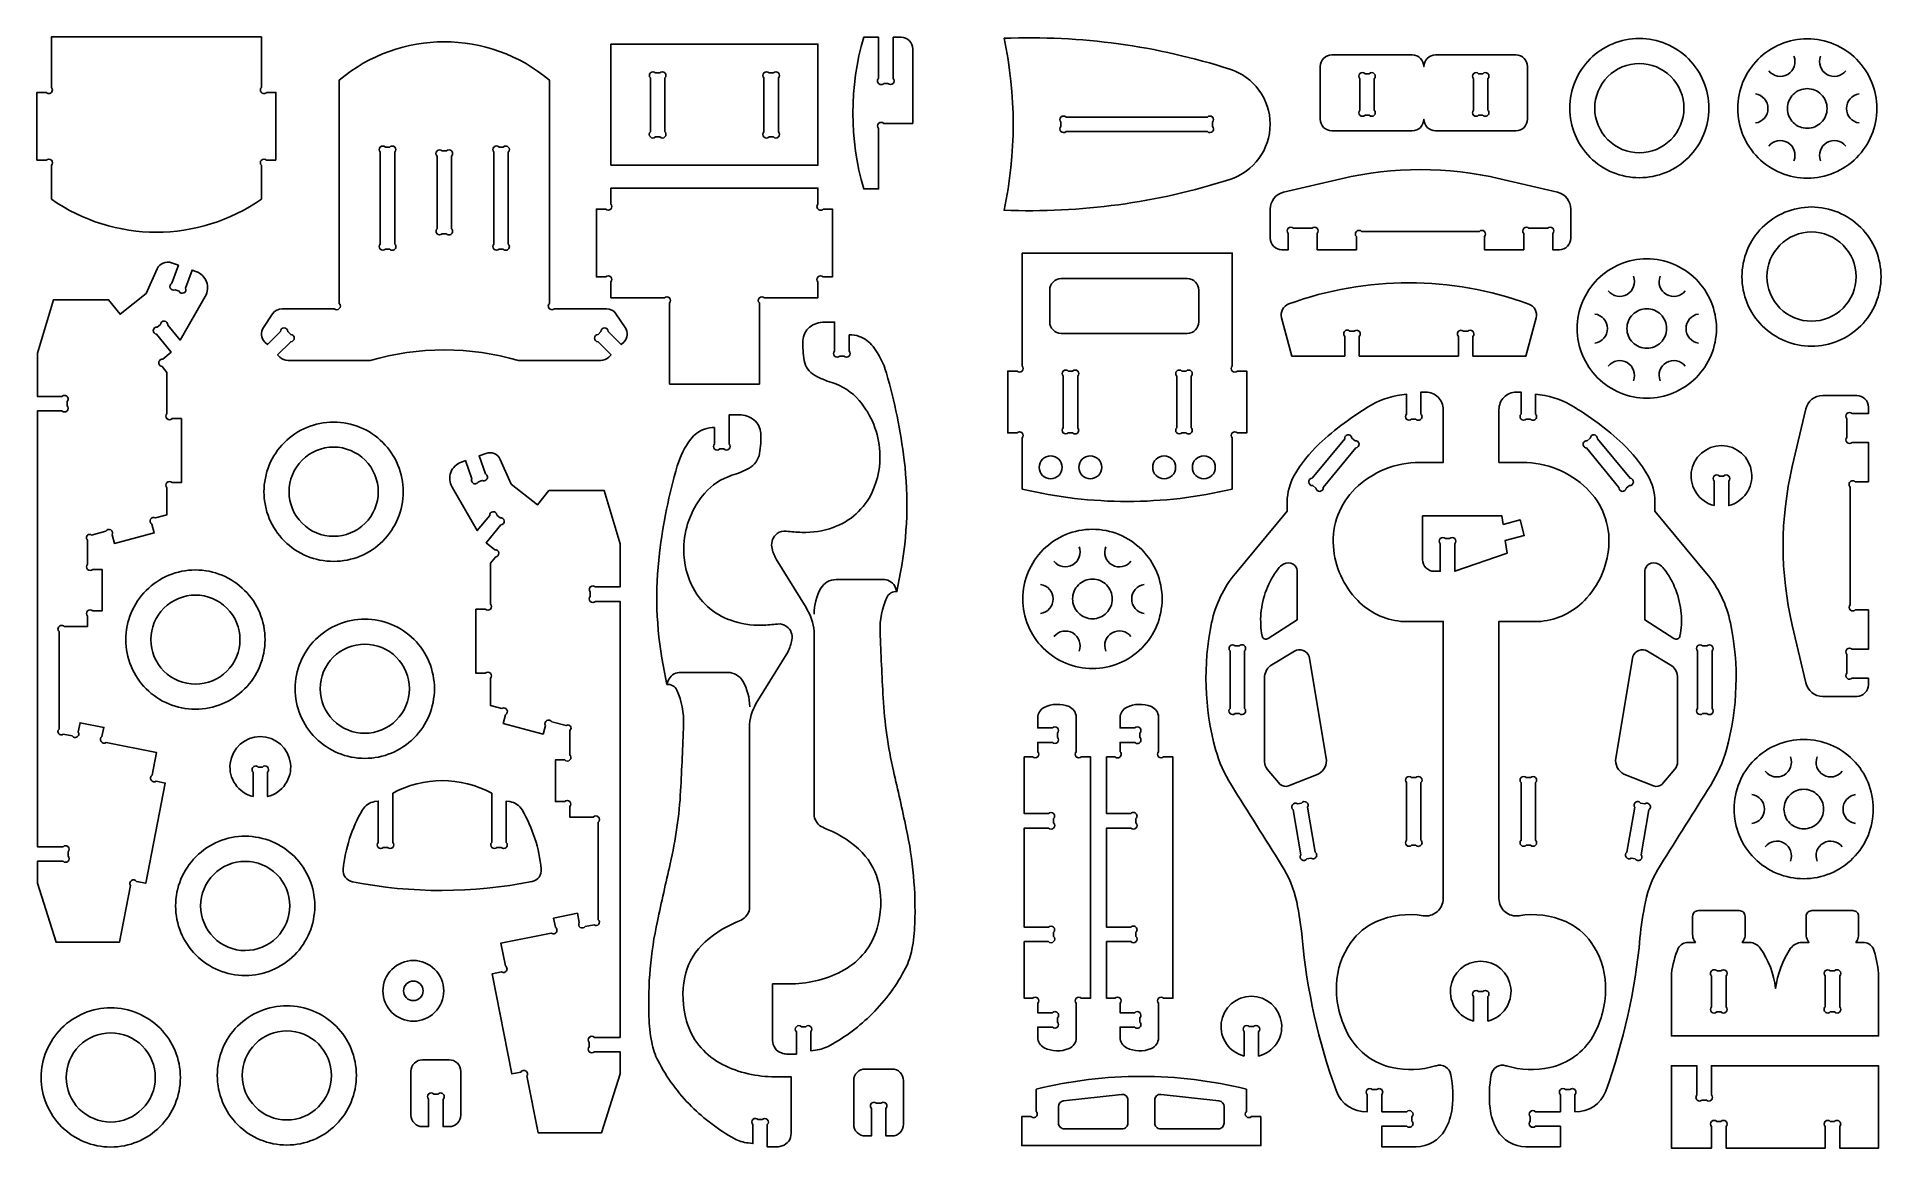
# Model space of a CAD drawing. Extents: x 3585.7 to 3601.7, y 1810.1 to 1819.7.
import ezdxf

# ---------------------------------------------------------------- set-up
doc = ezdxf.new("R2010")
doc.units = 0
doc.header["$MEASUREMENT"] = 0
doc.layers.add('KONTUR', color=20, linetype='CONTINUOUS')

msp = doc.modelspace()

# ---------------------------------------------------------------- linework, layer by layer
at = {"layer": 'KONTUR'}
for points in [[(3587.781, 1818.609), (3587.7, 1818.609, 1), (3587.656, 1818.565), (3587.656, 1818.272, -0.314585), (3585.839, 1818.272), (3585.839, 1818.565, 1), (3585.795, 1818.609), (3585.714, 1818.609), (3585.714, 1819.194), (3585.795, 1819.194, 1), (3585.839, 1819.238), (3585.839, 1819.674), (3587.656, 1819.674), (3587.656, 1819.238, 1), (3587.7, 1819.194), (3587.781, 1819.194)], [(3593.288, 1818.926), (3593.038, 1818.926, 1), (3592.993, 1818.882), (3592.993, 1818.36), (3592.865, 1818.36, -0.144164), (3592.865, 1819.671), (3592.993, 1819.671), (3592.993, 1819.315, 1), (3593.038, 1819.271), (3593.074, 1819.271, 1), (3593.118, 1819.315), (3593.118, 1819.671), (3593.188, 1819.671, -0.414214), (3593.288, 1819.571)], [(3596.032, 1819.395, 0.087697), (3594.079, 1819.662, -0.105277), (3594.079, 1818.176, 0.087697), (3596.032, 1818.443, 0.729031)], [(3587.836, 1817.325), (3588.285, 1817.325, 1), (3588.329, 1817.37), (3588.329, 1819.301, -0.363785), (3590.146, 1819.301), (3590.146, 1817.37, 1), (3590.191, 1817.325), (3590.639, 1817.325, -0.249349), (3590.722, 1817.281), (3590.802, 1817.163, -0.359015), (3590.79, 1817.036), (3590.768, 1817.015), (3590.655, 1817.128, 1), (3590.592, 1817.128), (3590.567, 1817.102, 1), (3590.567, 1817.04), (3590.68, 1816.926), (3590.66, 1816.907, -0.198912), (3590.59, 1816.877), (3589.88, 1816.877, 0.143549), (3588.595, 1816.877), (3587.886, 1816.877, -0.198912), (3587.815, 1816.907), (3587.795, 1816.926), (3587.909, 1817.04, 1), (3587.909, 1817.102), (3587.883, 1817.128, 1), (3587.82, 1817.128), (3587.707, 1817.015), (3587.685, 1817.036, -0.359015), (3587.673, 1817.163), (3587.753, 1817.281, -0.249349)], [(3597.609, 1819.518), (3596.913, 1819.518, 0.414214), (3596.813, 1819.418), (3596.813, 1818.963, 0.414214), (3596.913, 1818.863), (3597.609, 1818.863, 0.414214), (3597.709, 1818.963, 0.414214), (3597.809, 1818.863), (3598.505, 1818.863, 0.414214), (3598.605, 1818.963), (3598.605, 1819.418, 0.414214), (3598.505, 1819.518), (3597.809, 1819.518, 0.414214), (3597.709, 1819.418, 0.414214)], [(3599.572, 1819.66, 0.414214), (3598.971, 1819.058, 0.414214), (3599.572, 1818.457, 0.414214), (3600.174, 1819.058, 0.414214)], [(3601.025, 1819.657, 0.414214), (3600.423, 1819.055, 0.414214), (3601.025, 1818.453, 0.414214), (3601.627, 1819.055, 0.414214)], [(3591.145, 1819.319), (3591.145, 1818.854, -1), (3591.101, 1818.809), (3591.064, 1818.809, -1), (3591.02, 1818.854), (3591.02, 1819.319, -1), (3591.064, 1819.363), (3591.101, 1819.363, -1)], [(3592.002, 1819.319), (3592.002, 1818.854, 1), (3592.046, 1818.809), (3592.083, 1818.809, 1), (3592.127, 1818.854), (3592.127, 1819.319, 1), (3592.083, 1819.363), (3592.046, 1819.363, 1)], [(3597.28, 1819.312), (3597.28, 1819.041, -1), (3597.236, 1818.997), (3597.2, 1818.997, -1), (3597.155, 1819.041), (3597.155, 1819.312, -1), (3597.2, 1819.356), (3597.236, 1819.356, -1)], [(3598.263, 1819.312), (3598.263, 1819.041, -1), (3598.218, 1818.997), (3598.182, 1818.997, -1), (3598.138, 1819.041), (3598.138, 1819.312, -1), (3598.182, 1819.356), (3598.218, 1819.356, -1)], [(3599.572, 1819.444, 0.414214), (3599.187, 1819.058, 0.414214), (3599.572, 1818.673, 0.414214), (3599.958, 1819.058, 0.414214)], [(3601.025, 1819.227, 0.414214), (3600.853, 1819.055, 0.414214), (3601.025, 1818.884, 0.414214), (3601.196, 1819.055, 0.414214)], [(3594.614, 1818.981), (3595.837, 1818.981, -1), (3595.881, 1818.937), (3595.881, 1818.901, -1), (3595.837, 1818.856), (3594.614, 1818.856, -1), (3594.57, 1818.901), (3594.57, 1818.937, -1)], [(3588.809, 1818.678), (3588.809, 1817.884, -1), (3588.765, 1817.84), (3588.728, 1817.84, -1), (3588.684, 1817.884), (3588.684, 1818.678, -1), (3588.728, 1818.722), (3588.765, 1818.722, -1)], [(3589.666, 1818.678), (3589.666, 1817.884, 1), (3589.711, 1817.84), (3589.747, 1817.84, 1), (3589.791, 1817.884), (3589.791, 1818.678, 1), (3589.747, 1818.722), (3589.711, 1818.722, 1)], [(3589.3, 1818.644), (3589.3, 1818.016, -1), (3589.256, 1817.972), (3589.219, 1817.972, -1), (3589.175, 1818.016), (3589.175, 1818.644, -1), (3589.219, 1818.689), (3589.256, 1818.689, -1)], [(3597.126, 1817.835), (3597.126, 1817.948, -1), (3597.17, 1817.993), (3598.189, 1817.993, -1), (3598.233, 1817.948), (3598.233, 1817.835), (3598.573, 1817.835), (3598.573, 1817.976, -1), (3598.618, 1818.02), (3598.779, 1818.02, -1), (3598.823, 1817.976), (3598.823, 1817.835), (3598.88, 1817.835, 0.414214), (3598.98, 1817.935), (3598.98, 1818.185, 0.348142), (3598.864, 1818.331), (3598.366, 1818.448, 0.115875), (3596.994, 1818.448), (3596.496, 1818.331, 0.348142), (3596.38, 1818.185), (3596.38, 1817.935, 0.414214), (3596.48, 1817.835), (3596.536, 1817.835), (3596.536, 1817.976, -1), (3596.581, 1818.02), (3596.742, 1818.02, -1), (3596.786, 1817.976), (3596.786, 1817.835)], [(3591.185, 1816.673), (3591.185, 1817.375, 1), (3591.141, 1817.419), (3590.678, 1817.419), (3590.678, 1817.556, 1), (3590.633, 1817.6), (3590.553, 1817.6), (3590.553, 1818.186), (3590.633, 1818.186, 1), (3590.678, 1818.23), (3590.678, 1818.367), (3592.469, 1818.367), (3592.469, 1818.23, 1), (3592.514, 1818.186), (3592.594, 1818.186), (3592.594, 1817.6), (3592.514, 1817.6, 1), (3592.469, 1817.556), (3592.469, 1817.419), (3592.006, 1817.419, 1), (3591.962, 1817.375), (3591.962, 1816.673)], [(3601.061, 1818.204, 0.414214), (3600.46, 1817.602, 0.414214), (3601.061, 1817.001, 0.414214), (3601.663, 1817.602, 0.414214)], [(3601.061, 1817.988, 0.414214), (3600.676, 1817.602, 0.414214), (3601.061, 1817.217, 0.414214), (3601.447, 1817.602, 0.414214)], [(3594.235, 1815.766), (3594.235, 1816.208, 1), (3594.191, 1816.252), (3594.11, 1816.252), (3594.11, 1816.786), (3594.191, 1816.786, 1), (3594.235, 1816.83), (3594.235, 1817.805), (3596.052, 1817.805), (3596.052, 1816.83, 1), (3596.096, 1816.786), (3596.177, 1816.786), (3596.177, 1816.252), (3596.096, 1816.252, 1), (3596.052, 1816.208), (3596.052, 1815.766, -0.117382)], [(3599.637, 1817.756, 0.414214), (3599.035, 1817.154, 0.414214), (3599.637, 1816.552, 0.414214), (3600.239, 1817.154, 0.414214)], [(3586.964, 1816.375), (3586.883, 1816.375, -1), (3586.839, 1816.419), (3586.839, 1816.774), (3586.796, 1816.826, -1), (3586.802, 1816.889), (3586.876, 1816.95), (3586.749, 1817.104, -1), (3586.755, 1817.166), (3586.783, 1817.189, -1), (3586.845, 1817.184), (3586.953, 1817.054), (3587.17, 1817.431, 0.468854), (3587.09, 1817.647), (3587.056, 1817.659), (3587, 1817.503, -1), (3586.943, 1817.476), (3586.909, 1817.488, -1), (3586.882, 1817.545), (3586.938, 1817.701), (3586.879, 1817.722, 0.39067), (3586.754, 1817.669), (3586.659, 1817.456), (3586.434, 1817.277), (3586.334, 1817.402), (3585.857, 1817.402), (3585.718, 1816.941), (3585.718, 1816.567), (3585.931, 1816.567, -1), (3585.975, 1816.523), (3585.975, 1816.486, -1), (3585.931, 1816.442), (3585.718, 1816.442), (3585.718, 1812.675), (3585.94, 1812.675, -1), (3585.984, 1812.631), (3585.984, 1812.594, -1), (3585.94, 1812.55), (3585.718, 1812.55), (3585.718, 1812.36), (3585.88, 1811.85), (3586.427, 1811.85), (3586.523, 1812.341, -1), (3586.575, 1812.375), (3586.655, 1812.36), (3586.824, 1813.225), (3586.745, 1813.241, -1), (3586.71, 1813.293), (3586.748, 1813.49), (3586.312, 1813.575, -1), (3586.277, 1813.627), (3586.293, 1813.706), (3586.087, 1813.747), (3586.071, 1813.668, -1), (3586.019, 1813.633), (3585.942, 1813.648, -1), (3585.906, 1813.691), (3585.906, 1814.534, -1), (3585.95, 1814.579), (3586.153, 1814.579), (3586.153, 1814.669, -1), (3586.197, 1814.713), (3586.278, 1814.713), (3586.278, 1815.072), (3586.197, 1815.072, -1), (3586.153, 1815.117), (3586.153, 1815.326, -1), (3586.186, 1815.369), (3586.31, 1815.402, -1), (3586.364, 1815.371), (3586.384, 1815.296), (3586.729, 1815.388), (3586.709, 1815.463, -1), (3586.74, 1815.518), (3586.839, 1815.544), (3586.839, 1815.778, -1), (3586.883, 1815.822), (3586.964, 1815.822)], [(3594.473, 1817.485), (3594.473, 1817.212, 0.414214), (3594.573, 1817.112), (3595.663, 1817.112, 0.414214), (3595.763, 1817.212), (3595.763, 1817.485, 0.414214), (3595.663, 1817.585), (3594.573, 1817.585, 0.414214)], [(3597.025, 1816.915), (3597.025, 1817.086, -1), (3597.07, 1817.13), (3597.106, 1817.13, -1), (3597.15, 1817.086), (3597.15, 1816.915), (3598.008, 1816.915), (3598.008, 1817.086, -1), (3598.052, 1817.13), (3598.088, 1817.13, -1), (3598.133, 1817.086), (3598.133, 1816.915), (3598.591, 1816.915), (3598.679, 1817.245, 0.388162), (3598.617, 1817.365, 0.177336), (3596.541, 1817.366, 0.388469), (3596.478, 1817.246), (3596.567, 1816.915)], [(3599.637, 1817.325, 0.414214), (3599.465, 1817.154, 0.414214), (3599.637, 1816.983, 0.414214), (3599.808, 1817.154, 0.414214)], [(3592.738, 1817.1), (3592.738, 1816.959, -1), (3592.694, 1816.915), (3592.657, 1816.915, -1), (3592.613, 1816.959), (3592.613, 1817.21), (3592.525, 1817.21, 0.170585), (3592.397, 1817.165, 0.214725), (3592.339, 1817.05, 0.056561), (3592.35, 1816.876, 0.22603), (3592.44, 1816.75, 0.051077), (3592.588, 1816.687, -0.141384), (3592.826, 1816.531, -0.163721), (3593.004, 1816.089, -0.124828), (3592.938, 1815.74, -0.201344), (3592.6, 1815.434, -0.09322), (3592.33, 1815.392, -0.020014), (3592.193, 1815.402, 0.189668), (3592.116, 1815.382, 0.283702), (3592.07, 1815.266, 0.082397), (3592.107, 1815.16), (3592.366, 1814.742, -0.113068), (3592.436, 1814.536), (3592.436, 1812.956, 0.267949), (3592.497, 1812.851, 0.035231), (3592.552, 1812.825, -0.103492), (3592.851, 1812.624, -0.145976), (3592.997, 1812.349, -0.119038), (3592.981, 1811.971, -0.198627), (3592.695, 1811.611, -0.123892), (3592.245, 1811.49, -0.007636), (3592.077, 1811.49), (3592.077, 1811, 0.322139), (3592.153, 1810.893, 0.059966), (3592.198, 1810.883), (3592.282, 1810.883), (3592.282, 1811.076, -1), (3592.326, 1811.12), (3592.363, 1811.12, -1), (3592.407, 1811.076), (3592.407, 1810.912), (3592.447, 1810.917, 0.098643), (3592.571, 1810.957, 0.069217), (3592.938, 1811.232, 0.077936), (3593.227, 1811.627, 0.074389), (3593.282, 1811.788, 0.035977), (3593.306, 1812.009, 0.062223), (3593.233, 1812.833, 0.003891), (3593.122, 1813.33, -0.043804), (3593.033, 1813.961, -0.003361), (3593.006, 1814.533, -0.117025), (3593.065, 1814.83, -0.320667), (3593.152, 1814.88), (3593.183, 1815.047, 0.076866), (3593.215, 1816.015, 0.040761), (3593.061, 1816.769, 0.092011), (3592.945, 1816.999, 0.147158), (3592.826, 1817.086, 0.08756)], [(3594.715, 1816.742), (3594.715, 1816.296, -1), (3594.671, 1816.252), (3594.634, 1816.252, -1), (3594.59, 1816.296), (3594.59, 1816.742, -1), (3594.634, 1816.786), (3594.671, 1816.786, -1)], [(3595.697, 1816.742), (3595.697, 1816.296, -1), (3595.653, 1816.252), (3595.616, 1816.252, -1), (3595.572, 1816.296), (3595.572, 1816.742, -1), (3595.616, 1816.786), (3595.653, 1816.786, -1)], [(3597.344, 1810.385), (3597.561, 1810.385, -1), (3597.606, 1810.341), (3597.606, 1810.304, -1), (3597.561, 1810.26), (3597.344, 1810.26), (3597.344, 1810.083), (3597.643, 1810.083, 0.267949), (3597.891, 1810.227, 0.10486), (3597.953, 1810.417, 0.070665), (3597.943, 1810.705, 0.450228), (3597.815, 1810.783, -0.00335), (3597.81, 1810.781, -0.124272), (3597.435, 1810.767, -0.211895), (3597.064, 1811.036, -0.142289), (3596.953, 1811.482, -0.144595), (3597.078, 1811.848, -0.136954), (3597.298, 1812.028, -0.143834), (3597.703, 1812.079), (3597.702, 1812.079, 0.461683), (3597.876, 1812.227), (3597.876, 1814.623), (3597.511, 1814.623, -0.176643), (3597.137, 1814.803, -0.176718), (3596.926, 1815.271, -0.22231), (3597.116, 1815.771, -0.19476), (3597.673, 1815.996), (3597.876, 1815.996), (3597.876, 1816.454, 0.414214), (3597.726, 1816.604), (3597.684, 1816.604), (3597.684, 1816.414, -1), (3597.639, 1816.37), (3597.603, 1816.37, -1), (3597.559, 1816.414), (3597.559, 1816.586, 0.114142), (3597.253, 1816.491, 0.057125), (3596.804, 1816.156, 0.073046), (3596.588, 1815.883, 0.131652), (3596.527, 1815.658), (3596.527, 1815.576), (3596.08, 1815.038, 0.122774), (3595.873, 1814.611, 0.119155), (3595.908, 1813.516, 0.073532), (3596.044, 1813.208, -0.000371), (3596.479, 1812.517, -0.088308), (3596.609, 1812.198, -0.029161), (3596.656, 1811.887, 0.064062), (3596.952, 1810.563, 0.327869), (3597.219, 1810.385), (3597.219, 1810.532, -1), (3597.263, 1810.576), (3597.3, 1810.576, -1), (3597.344, 1810.532)], [(3598.89, 1810.26), (3598.673, 1810.26, -1), (3598.628, 1810.304), (3598.628, 1810.341, -1), (3598.673, 1810.385), (3598.89, 1810.385), (3598.89, 1810.532, -1), (3598.934, 1810.576), (3598.971, 1810.576, -1), (3599.015, 1810.532), (3599.015, 1810.385, 0.327869), (3599.282, 1810.563, 0.064062), (3599.578, 1811.887, -0.029161), (3599.625, 1812.198, -0.088308), (3599.755, 1812.517, -0.000371), (3600.19, 1813.208, 0.073532), (3600.326, 1813.516, 0.119155), (3600.36, 1814.611, 0.122774), (3600.154, 1815.038), (3599.707, 1815.576), (3599.707, 1815.658, 0.131652), (3599.646, 1815.883, 0.073046), (3599.43, 1816.156, 0.057125), (3598.981, 1816.491, 0.114142), (3598.675, 1816.586), (3598.675, 1816.414, -1), (3598.631, 1816.37), (3598.594, 1816.37, -1), (3598.55, 1816.414), (3598.55, 1816.604), (3598.508, 1816.604, 0.414214), (3598.358, 1816.454), (3598.358, 1815.996), (3598.561, 1815.996, -0.19476), (3599.118, 1815.771, -0.22231), (3599.308, 1815.271, -0.176718), (3599.097, 1814.803, -0.176643), (3598.723, 1814.623), (3598.358, 1814.623), (3598.358, 1812.227, 0.461683), (3598.532, 1812.079), (3598.531, 1812.079, -0.143834), (3598.936, 1812.028, -0.136954), (3599.156, 1811.848, -0.144595), (3599.28, 1811.482, -0.142289), (3599.17, 1811.036, -0.211895), (3598.799, 1810.767, -0.124272), (3598.424, 1810.781, -0.00335), (3598.419, 1810.783, 0.450228), (3598.291, 1810.705, 0.070665), (3598.281, 1810.417, 0.10486), (3598.342, 1810.227, 0.267949), (3598.591, 1810.083), (3598.89, 1810.083)], [(3601.553, 1814.722), (3601.44, 1814.722, -1), (3601.396, 1814.766), (3601.396, 1815.784, -1), (3601.44, 1815.829), (3601.553, 1815.829), (3601.553, 1816.169), (3601.413, 1816.169, -1), (3601.368, 1816.213), (3601.368, 1816.374, -1), (3601.413, 1816.419), (3601.553, 1816.419), (3601.553, 1816.475, 0.414214), (3601.453, 1816.575), (3601.158, 1816.575, 0.348142), (3601.012, 1816.459), (3600.895, 1815.961, 0.115875), (3600.895, 1814.589), (3601.012, 1814.091, 0.348142), (3601.158, 1813.975), (3601.453, 1813.975, 0.414214), (3601.553, 1814.075), (3601.553, 1814.132), (3601.413, 1814.132, -1), (3601.368, 1814.176), (3601.368, 1814.337, -1), (3601.413, 1814.382), (3601.553, 1814.382)], [(3588.28, 1816.345, 0.414214), (3587.678, 1815.743, 0.414214), (3588.28, 1815.141, 0.414214), (3588.882, 1815.743, 0.414214)], [(3591.575, 1816.298), (3591.575, 1816.157, 1), (3591.62, 1816.113), (3591.656, 1816.113, 1), (3591.7, 1816.157), (3591.7, 1816.407), (3591.788, 1816.407, -0.170585), (3591.916, 1816.363, -0.214725), (3591.975, 1816.248, -0.056561), (3591.964, 1816.074, -0.22603), (3591.874, 1815.948, -0.051077), (3591.725, 1815.885, 0.141384), (3591.488, 1815.729, 0.163721), (3591.309, 1815.287, 0.124828), (3591.376, 1814.938, 0.201344), (3591.714, 1814.632, 0.09322), (3591.983, 1814.59, 0.020014), (3592.12, 1814.6, -0.189668), (3592.198, 1814.579, -0.283702), (3592.244, 1814.464, -0.082397), (3592.207, 1814.358), (3591.948, 1813.939, 0.113068), (3591.877, 1813.733), (3591.877, 1812.153, -0.267949), (3591.817, 1812.049, -0.035231), (3591.762, 1812.022, 0.103492), (3591.462, 1811.822, 0.145976), (3591.317, 1811.547, 0.119038), (3591.332, 1811.169, 0.198627), (3591.618, 1810.808, 0.123892), (3592.069, 1810.688, 0.007636), (3592.237, 1810.688), (3592.237, 1810.197, -0.322139), (3592.16, 1810.09, -0.059966), (3592.116, 1810.081), (3592.031, 1810.081), (3592.031, 1810.274, 1), (3591.987, 1810.318), (3591.951, 1810.318, 1), (3591.906, 1810.274), (3591.906, 1810.11), (3591.866, 1810.115, -0.098643), (3591.743, 1810.154, -0.069217), (3591.376, 1810.43, -0.077936), (3591.086, 1810.825, -0.074389), (3591.031, 1810.986, -0.035977), (3591.007, 1811.207, -0.062223), (3591.08, 1812.031, -0.003891), (3591.191, 1812.528, 0.043804), (3591.281, 1813.159, 0.003361), (3591.307, 1813.731, 0.117025), (3591.249, 1814.028, 0.320667), (3591.162, 1814.078), (3591.13, 1814.245, -0.076866), (3591.098, 1815.213, -0.040761), (3591.252, 1815.966, -0.092011), (3591.369, 1816.197, -0.147158), (3591.488, 1816.284, -0.08756)], [(3597.12, 1816.122), (3596.838, 1815.78, -1), (3596.776, 1815.774), (3596.748, 1815.797, -1), (3596.742, 1815.86), (3597.024, 1816.201, -1), (3597.086, 1816.207), (3597.114, 1816.184, -1)], [(3599.114, 1816.122), (3599.396, 1815.78, 1), (3599.458, 1815.774), (3599.486, 1815.797, 1), (3599.492, 1815.86), (3599.21, 1816.201, 1), (3599.148, 1816.207), (3599.12, 1816.184, 1)], [(3588.28, 1816.129, 0.414214), (3587.895, 1815.743, 0.414214), (3588.28, 1815.358, 0.414214), (3588.666, 1815.743, 0.414214)], [(3589.511, 1814.728), (3589.592, 1814.728, 1), (3589.636, 1814.772), (3589.636, 1815.127), (3589.68, 1815.179, 1), (3589.674, 1815.242), (3589.599, 1815.303), (3589.727, 1815.457, 1), (3589.721, 1815.519), (3589.692, 1815.542, 1), (3589.63, 1815.537), (3589.523, 1815.407), (3589.305, 1815.784, -0.468854), (3589.385, 1816), (3589.42, 1816.012), (3589.476, 1815.856, 1), (3589.532, 1815.829), (3589.566, 1815.841, 1), (3589.593, 1815.898), (3589.538, 1816.054), (3589.597, 1816.075, -0.39067), (3589.721, 1816.022), (3589.817, 1815.809), (3590.042, 1815.63), (3590.142, 1815.755), (3590.619, 1815.755), (3590.758, 1815.294), (3590.758, 1814.92), (3590.544, 1814.92, 1), (3590.5, 1814.876), (3590.5, 1814.839, 1), (3590.544, 1814.795), (3590.758, 1814.795), (3590.758, 1811.028), (3590.535, 1811.028, 1), (3590.491, 1810.984), (3590.491, 1810.947, 1), (3590.535, 1810.903), (3590.758, 1810.903), (3590.758, 1810.713), (3590.596, 1810.203), (3590.048, 1810.203), (3589.952, 1810.694, 1), (3589.9, 1810.728), (3589.821, 1810.713), (3589.652, 1811.578), (3589.731, 1811.594, 1), (3589.766, 1811.646), (3589.727, 1811.843), (3590.163, 1811.928, 1), (3590.198, 1811.98), (3590.183, 1812.059), (3590.389, 1812.1), (3590.405, 1812.021, 1), (3590.456, 1811.986), (3590.534, 1812.001, 1), (3590.569, 1812.044), (3590.569, 1812.887, 1), (3590.525, 1812.932), (3590.323, 1812.932), (3590.323, 1813.022, 1), (3590.279, 1813.066), (3590.198, 1813.066), (3590.198, 1813.425), (3590.279, 1813.425, 1), (3590.323, 1813.47), (3590.323, 1813.679, 1), (3590.29, 1813.722), (3590.166, 1813.755, 1), (3590.112, 1813.724), (3590.091, 1813.649), (3589.747, 1813.741), (3589.767, 1813.816, 1), (3589.736, 1813.871), (3589.636, 1813.897), (3589.636, 1814.131, 1), (3589.592, 1814.175), (3589.511, 1814.175)], [(3594.481, 1816.053, 0.414214), (3594.382, 1815.954, 0.414214), (3594.481, 1815.855, 0.414214), (3594.58, 1815.954, 0.414214)], [(3594.824, 1816.053, 0.414214), (3594.725, 1815.954, 0.414214), (3594.824, 1815.855, 0.414214), (3594.923, 1815.954, 0.414214)], [(3595.463, 1816.053, 0.414214), (3595.364, 1815.954, 0.414214), (3595.463, 1815.855, 0.414214), (3595.562, 1815.954, 0.414214)], [(3595.806, 1816.053, 0.414214), (3595.707, 1815.954, 0.414214), (3595.806, 1815.855, 0.414214), (3595.905, 1815.954, 0.414214)], [(3600.22, 1815.624), (3600.22, 1815.835, -1), (3600.265, 1815.879), (3600.301, 1815.879, -1), (3600.345, 1815.835), (3600.345, 1815.624, 0.886477), (3600.283, 1816.142, 0.886477)], [(3598.394, 1815.461), (3598.543, 1815.5), (3598.577, 1815.364), (3598.413, 1815.322), (3598.428, 1815.211), (3597.976, 1815.056), (3597.976, 1815.294, 1), (3597.931, 1815.338), (3597.895, 1815.338, 1), (3597.851, 1815.294), (3597.851, 1815.056), (3597.798, 1815.056, -0.414214), (3597.698, 1815.156), (3597.698, 1815.534), (3598.384, 1815.534)], [(3594.843, 1815.419, 0.414214), (3594.241, 1814.817, 0.414214), (3594.843, 1814.215, 0.414214), (3595.445, 1814.817, 0.414214)], [(3587.085, 1815.067, 0.414214), (3586.483, 1814.465, 0.414214), (3587.085, 1813.863, 0.414214), (3587.687, 1814.465, 0.414214)], [(3596.362, 1814.476), (3596.612, 1814.636), (3596.612, 1815.059, 0.267949), (3596.579, 1815.117, 0.267949), (3596.494, 1815.117, 0.098945), (3596.449, 1815.078, 0.143459), (3596.3, 1814.691, 0.068146), (3596.31, 1814.496, 0.550378)], [(3599.872, 1814.476), (3599.621, 1814.636), (3599.621, 1815.059, -0.267949), (3599.655, 1815.117, -0.267949), (3599.74, 1815.117, -0.098945), (3599.785, 1815.078, -0.143459), (3599.934, 1814.691, -0.068146), (3599.924, 1814.496, -0.550378)], [(3594.843, 1814.988, 0.414214), (3594.671, 1814.817, 0.414214), (3594.843, 1814.645, 0.414214), (3595.014, 1814.817, 0.414214)], [(3587.085, 1814.85, 0.414214), (3586.7, 1814.465, 0.414214), (3587.085, 1814.08, 0.414214), (3587.47, 1814.465, 0.414214)], [(3588.55, 1814.643, 0.414214), (3587.948, 1814.041, 0.414214), (3588.55, 1813.439, 0.414214), (3589.152, 1814.041, 0.414214)], [(3588.55, 1814.426, 0.414214), (3588.164, 1814.041, 0.414214), (3588.55, 1813.656, 0.414214), (3588.935, 1814.041, 0.414214)], [(3596.033, 1814.367), (3596.033, 1813.871, 1), (3596.077, 1813.826), (3596.114, 1813.826, 1), (3596.158, 1813.871), (3596.158, 1814.367, 1), (3596.114, 1814.411), (3596.077, 1814.411, 1)], [(3600.201, 1814.367), (3600.201, 1813.871, -1), (3600.156, 1813.826), (3600.12, 1813.826, -1), (3600.076, 1813.871), (3600.076, 1814.367, -1), (3600.12, 1814.411), (3600.156, 1814.411, -1)], [(3596.717, 1814.318), (3596.864, 1813.442, -0.324673), (3596.795, 1813.302), (3596.538, 1813.201, -0.284319), (3596.466, 1813.214), (3596.354, 1813.346, -0.181059), (3596.331, 1813.41), (3596.331, 1814.135, -0.227021), (3596.381, 1814.239), (3596.59, 1814.365, -0.485587)], [(3599.517, 1814.318), (3599.369, 1813.442, 0.324673), (3599.439, 1813.302), (3599.696, 1813.201, 0.284319), (3599.768, 1813.214), (3599.88, 1813.346, 0.181059), (3599.903, 1813.41), (3599.903, 1814.135, 0.227021), (3599.853, 1814.239), (3599.644, 1814.365, 0.485587)], [(3594.507, 1811.936), (3594.507, 1811.9, -1), (3594.462, 1811.855), (3594.253, 1811.855), (3594.253, 1811.366), (3594.325, 1811.366, -1), (3594.369, 1811.322), (3594.369, 1811.241), (3594.496, 1811.241, -1), (3594.54, 1811.197), (3594.54, 1811.16, -1), (3594.496, 1811.116), (3594.369, 1811.116), (3594.369, 1811.028, 0.285454), (3594.425, 1810.938, 0.216294), (3594.64, 1810.931, 0.30313), (3594.702, 1811.024), (3594.702, 1811.322, -1), (3594.746, 1811.366), (3594.826, 1811.366), (3594.826, 1813.452), (3594.746, 1813.452, -1), (3594.702, 1813.496), (3594.702, 1813.794, 0.30313), (3594.64, 1813.886, 0.216294), (3594.425, 1813.879, 0.285454), (3594.369, 1813.79), (3594.369, 1813.702), (3594.496, 1813.702, -1), (3594.54, 1813.657), (3594.54, 1813.621, -1), (3594.496, 1813.577), (3594.369, 1813.577), (3594.369, 1813.496, -1), (3594.325, 1813.452), (3594.253, 1813.452), (3594.253, 1812.962), (3594.462, 1812.962, -1), (3594.507, 1812.918), (3594.507, 1812.882, -1), (3594.462, 1812.837), (3594.253, 1812.837), (3594.253, 1811.98), (3594.462, 1811.98, -1)], [(3595.219, 1811.936), (3595.219, 1811.9, -1), (3595.175, 1811.855), (3594.965, 1811.855), (3594.965, 1811.366), (3595.037, 1811.366, -1), (3595.082, 1811.322), (3595.082, 1811.241), (3595.208, 1811.241, -1), (3595.253, 1811.197), (3595.253, 1811.16, -1), (3595.208, 1811.116), (3595.082, 1811.116), (3595.082, 1811.028, 0.285454), (3595.137, 1810.938, 0.216294), (3595.352, 1810.931, 0.30313), (3595.414, 1811.024), (3595.414, 1811.322, -1), (3595.458, 1811.366), (3595.538, 1811.366), (3595.538, 1813.452), (3595.458, 1813.452, -1), (3595.414, 1813.496), (3595.414, 1813.794, 0.30313), (3595.352, 1813.886, 0.216294), (3595.137, 1813.879, 0.285454), (3595.082, 1813.79), (3595.082, 1813.702), (3595.208, 1813.702, -1), (3595.253, 1813.657), (3595.253, 1813.621, -1), (3595.208, 1813.577), (3595.082, 1813.577), (3595.082, 1813.496, -1), (3595.037, 1813.452), (3594.965, 1813.452), (3594.965, 1812.962), (3595.175, 1812.962, -1), (3595.219, 1812.918), (3595.219, 1812.882, -1), (3595.175, 1812.837), (3594.965, 1812.837), (3594.965, 1811.98), (3595.175, 1811.98, -1)], [(3587.584, 1813.109), (3587.584, 1813.32, -1), (3587.628, 1813.364), (3587.664, 1813.364, -1), (3587.709, 1813.32), (3587.709, 1813.109, 0.886477), (3587.646, 1813.627, 0.886477)], [(3600.994, 1813.603, 0.414214), (3600.392, 1813.001, 0.414214), (3600.994, 1812.399, 0.414214), (3601.596, 1813.001, 0.414214)], [(3589.996, 1812.375, 0.386174), (3590.076, 1812.483, 0.106837), (3589.911, 1812.993, 0.224988), (3589.805, 1813.065), (3589.773, 1813.07), (3589.773, 1812.713, -1), (3589.729, 1812.669), (3589.693, 1812.669, -1), (3589.648, 1812.713), (3589.648, 1813.138, 0.253669), (3588.791, 1813.138), (3588.791, 1812.713, -1), (3588.747, 1812.669), (3588.71, 1812.669, -1), (3588.666, 1812.713), (3588.666, 1813.07), (3588.635, 1813.065, 0.224988), (3588.529, 1812.993, 0.107536), (3588.363, 1812.48, 0.386598), (3588.443, 1812.372, 0.098318)], [(3597.559, 1813.229), (3597.559, 1812.732, 1), (3597.603, 1812.688), (3597.639, 1812.688, 1), (3597.684, 1812.732), (3597.684, 1813.229, 1), (3597.639, 1813.273), (3597.603, 1813.273, 1)], [(3598.675, 1813.229), (3598.675, 1812.732, -1), (3598.631, 1812.688), (3598.594, 1812.688, -1), (3598.55, 1812.732), (3598.55, 1813.229, -1), (3598.594, 1813.273), (3598.631, 1813.273, -1)], [(3600.994, 1813.172, 0.414214), (3600.823, 1813.001, 0.414214), (3600.994, 1812.83, 0.414214), (3601.166, 1813.001, 0.414214)], [(3596.702, 1813.016), (3596.769, 1812.628, -1), (3596.732, 1812.577), (3596.696, 1812.57, -1), (3596.645, 1812.606), (3596.579, 1812.995, -1), (3596.615, 1813.046), (3596.651, 1813.052, -1)], [(3599.532, 1813.016), (3599.465, 1812.628, 1), (3599.501, 1812.577), (3599.537, 1812.57, 1), (3599.589, 1812.606), (3599.655, 1812.995, 1), (3599.619, 1813.046), (3599.583, 1813.052, 1)], [(3587.516, 1812.766, 0.414214), (3586.914, 1812.164, 0.414214), (3587.516, 1811.562, 0.414214), (3588.117, 1812.164, 0.414214)], [(3587.516, 1812.549, 0.414214), (3587.13, 1812.164, 0.414214), (3587.516, 1811.778, 0.414214), (3587.901, 1812.164, 0.414214)], [(3600.046, 1811.866), (3600.057, 1811.848), (3599.994, 1811.848, 0.262897), (3599.909, 1811.8, 0.064352), (3599.85, 1811.579), (3599.85, 1811.04), (3601.641, 1811.04), (3601.641, 1811.579, 0.06509), (3601.594, 1811.8, 0.262897), (3601.508, 1811.848), (3601.445, 1811.848), (3601.456, 1811.866, 0.131652), (3601.469, 1811.916), (3601.469, 1812.073, 0.414214), (3601.419, 1812.123), (3601.065, 1812.123, 0.414214), (3601.015, 1812.073), (3601.015, 1811.916, 0.131652), (3601.029, 1811.866), (3601.039, 1811.848), (3600.977, 1811.848, 0.211481), (3600.881, 1811.798, 0.116433), (3600.751, 1811.451, 0.122228), (3600.618, 1811.8, 0.216402), (3600.526, 1811.848), (3600.463, 1811.848), (3600.474, 1811.866, 0.131652), (3600.487, 1811.916), (3600.487, 1812.073, 0.414214), (3600.437, 1812.123), (3600.083, 1812.123, 0.414214), (3600.033, 1812.073), (3600.033, 1811.916, 0.131652)], [(3588.97, 1811.692, 0.414214), (3588.707, 1811.43, 0.414214), (3588.97, 1811.167, 0.414214), (3589.232, 1811.43, 0.414214)], [(3598.138, 1811.169), (3598.138, 1811.38, -1), (3598.182, 1811.424), (3598.218, 1811.424, -1), (3598.263, 1811.38), (3598.263, 1811.169, 0.886477), (3598.2, 1811.686, 0.886477)], [(3600.322, 1811.559), (3600.322, 1811.291, -1), (3600.278, 1811.247), (3600.242, 1811.247, -1), (3600.197, 1811.291), (3600.197, 1811.559, -1), (3600.242, 1811.603), (3600.278, 1811.603, -1)], [(3601.305, 1811.559), (3601.305, 1811.291, -1), (3601.26, 1811.247), (3601.224, 1811.247, -1), (3601.18, 1811.291), (3601.18, 1811.559, -1), (3601.224, 1811.603), (3601.26, 1811.603, -1)], [(3588.97, 1811.514, 0.414214), (3588.885, 1811.43, 0.414214), (3588.97, 1811.345, 0.414214), (3589.054, 1811.43, 0.414214)], [(3596.155, 1810.866), (3596.155, 1811.076, -1), (3596.199, 1811.121), (3596.235, 1811.121, -1), (3596.28, 1811.076), (3596.28, 1810.866, 0.886477), (3596.217, 1811.383, 0.886477)], [(3586.353, 1811.283, 0.414214), (3585.751, 1810.681, 0.414214), (3586.353, 1810.08, 0.414214), (3586.955, 1810.681, 0.414214)], [(3587.876, 1811.301, 0.414214), (3587.274, 1810.699, 0.414214), (3587.876, 1810.097, 0.414214), (3588.477, 1810.699, 0.414214)], [(3586.353, 1811.067, 0.414214), (3585.967, 1810.681, 0.414214), (3586.353, 1810.296, 0.414214), (3586.738, 1810.681, 0.414214)], [(3587.876, 1811.084, 0.414214), (3587.49, 1810.699, 0.414214), (3587.876, 1810.314, 0.414214), (3588.261, 1810.699, 0.414214)], [(3589.049, 1810.256, -0.414214), (3588.949, 1810.356), (3588.949, 1810.734, -0.414214), (3589.049, 1810.834), (3589.28, 1810.834, -0.414214), (3589.38, 1810.734), (3589.38, 1810.356, -0.414214), (3589.28, 1810.256), (3589.227, 1810.256), (3589.227, 1810.494, 1), (3589.183, 1810.538), (3589.146, 1810.538, 1), (3589.102, 1810.494), (3589.102, 1810.256)], [(3592.878, 1810.176, -0.414214), (3592.778, 1810.276), (3592.778, 1810.654, -0.414214), (3592.878, 1810.754), (3593.109, 1810.754, -0.414214), (3593.209, 1810.654), (3593.209, 1810.276, -0.414214), (3593.109, 1810.176), (3593.056, 1810.176), (3593.056, 1810.414, 1), (3593.012, 1810.458), (3592.975, 1810.458, 1), (3592.931, 1810.414), (3592.931, 1810.176)], [(3600.242, 1810.301), (3600.278, 1810.301, -1), (3600.322, 1810.257), (3600.322, 1810.071), (3601.18, 1810.071), (3601.18, 1810.257, -1), (3601.224, 1810.301), (3601.26, 1810.301, -1), (3601.305, 1810.257), (3601.305, 1810.071), (3601.641, 1810.071), (3601.641, 1810.782), (3600.196, 1810.782), (3600.196, 1810.531, -1), (3600.152, 1810.486), (3600.115, 1810.486, -1), (3600.071, 1810.531), (3600.071, 1810.782), (3599.85, 1810.782), (3599.85, 1810.071), (3600.197, 1810.071), (3600.197, 1810.257, -1)], [(3596.299, 1810.343), (3596.218, 1810.343, -1), (3596.174, 1810.387), (3596.174, 1810.58, 0.121395), (3594.357, 1810.58), (3594.357, 1810.387, -1), (3594.312, 1810.343), (3594.232, 1810.343), (3594.232, 1810.092), (3596.299, 1810.092)], [(3594.599, 1810.237, -0.414214), (3594.549, 1810.287), (3594.549, 1810.428, -0.381189), (3594.593, 1810.478), (3595.094, 1810.535, -0.448027), (3595.15, 1810.485), (3595.15, 1810.287, -0.414214), (3595.1, 1810.237)], [(3595.931, 1810.237, 0.414214), (3595.981, 1810.287), (3595.981, 1810.428, 0.381189), (3595.937, 1810.478), (3595.436, 1810.535, 0.448027), (3595.381, 1810.485), (3595.381, 1810.287, 0.414214), (3595.431, 1810.237)]]:
    msp.add_lwpolyline(points, format="xyb", close=True, dxfattribs=at)
msp.add_lwpolyline([(3590.678, 1818.565), (3590.678, 1819.612), (3592.469, 1819.612), (3592.469, 1818.565)], close=True, dxfattribs=at)
for points in [[(3600.692, 1819.381, 0.868645), (3600.909, 1819.507)], [(3601.14, 1819.507, 0.868645), (3601.358, 1819.381)], [(3600.576, 1818.93, 0.868645), (3600.576, 1819.181)], [(3601.473, 1819.181, 0.868645), (3601.473, 1818.93)], [(3600.909, 1818.604, 0.868645), (3600.692, 1818.73)], [(3601.358, 1818.73, 0.868645), (3601.14, 1818.604)], [(3599.304, 1817.48, 0.868645), (3599.521, 1817.605)], [(3599.752, 1817.605, 0.868645), (3599.97, 1817.48)], [(3599.188, 1817.028, 0.868645), (3599.188, 1817.279)], [(3600.085, 1817.279, 0.868645), (3600.085, 1817.028)], [(3599.521, 1816.703, 0.868645), (3599.304, 1816.828)], [(3599.97, 1816.828, 0.868645), (3599.752, 1816.703)], [(3594.51, 1815.143, 0.868645), (3594.727, 1815.268)], [(3594.958, 1815.268, 0.868645), (3595.176, 1815.143)], [(3593.152, 1814.88), (3593.139, 1814.913, 0.300987), (3593.043, 1814.984), (3592.625, 1814.984, 0.267949), (3592.494, 1814.909, 0.131652), (3592.435, 1814.686)], [(3594.394, 1814.691, 0.868645), (3594.394, 1814.942)], [(3595.291, 1814.942, 0.868645), (3595.291, 1814.691)], [(3594.727, 1814.366, 0.868645), (3594.51, 1814.491)], [(3595.176, 1814.491, 0.868645), (3594.958, 1814.366)], [(3591.162, 1814.078), (3591.174, 1814.111, -0.300987), (3591.27, 1814.181), (3591.689, 1814.181, -0.267949), (3591.819, 1814.106, -0.131652), (3591.879, 1813.884)], [(3600.661, 1813.327, 0.868645), (3600.879, 1813.452)], [(3601.11, 1813.452, 0.868645), (3601.327, 1813.327)], [(3600.546, 1812.875, 0.868645), (3600.546, 1813.126)], [(3601.443, 1813.126, 0.868645), (3601.443, 1812.875)], [(3600.879, 1812.55, 0.868645), (3600.661, 1812.675)], [(3601.327, 1812.675, 0.868645), (3601.11, 1812.55)]]:
    msp.add_lwpolyline(points, format="xyb", dxfattribs=at)

doc.saveas('drawing.dxf')
